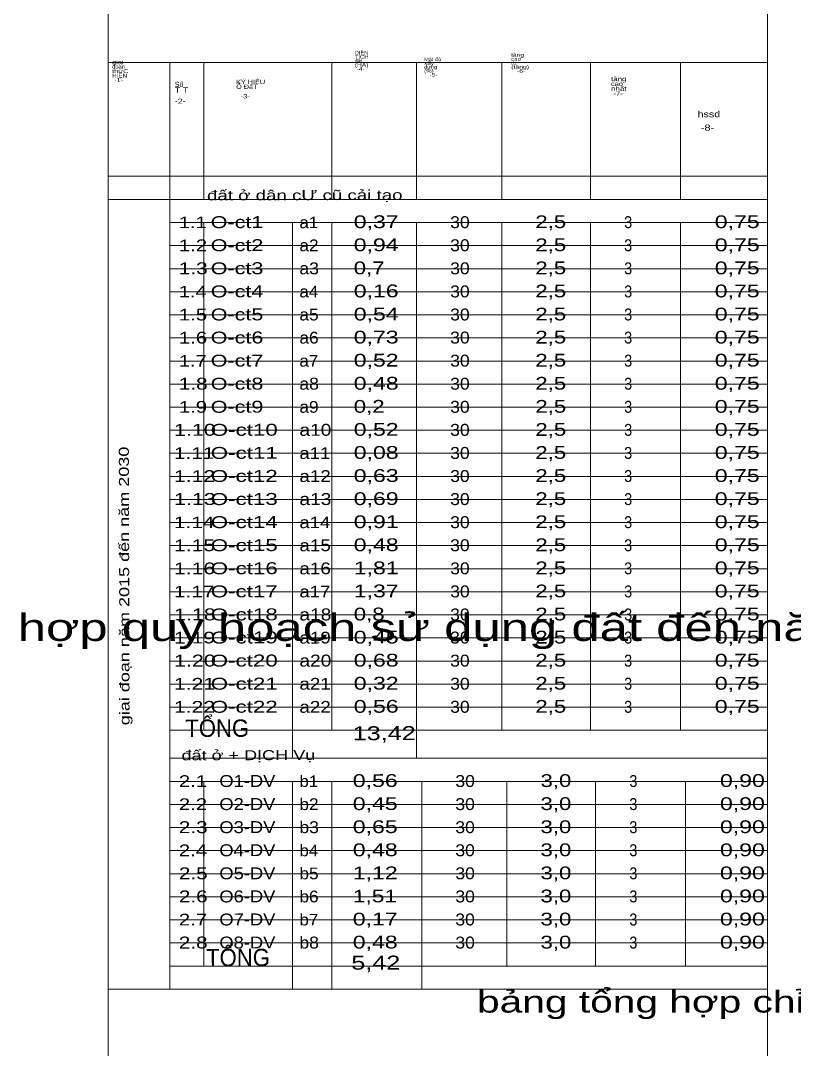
# Model space of a CAD drawing. Header units: metres. Extents: x 532950 to 537618, y 1849954 to 1853119.
# Drawn here: x 536372 to 536878, y 1850706 to 1851379 of the extents above; entities that cross this region are included whole.
import ezdxf

# ---------------------------------------------------------------- set-up
doc = ezdxf.new("R2010")
doc.units = ezdxf.units.M
doc.header["$LTSCALE"] = 3.1
for name, color, linetype, lineweight in [('16', 7, 'Continuous', 13), ('3', 7, 'Continuous', 13), ('58', 7, 'Continuous', 13)]:
    doc.layers.add(name, color=color, linetype=linetype, lineweight=lineweight)

msp = doc.modelspace()

# ---------------------------------------------------------------- linework, layer by layer
at = {"layer": '3'}
for p, q in [((536428.91, 1851421.07), (536428.91, 1851351.4)), ((536860.44, 1851421.07), (536860.44, 1851351.4)), ((536428.91, 1851351.4), (536860.44, 1851351.4)), ((536428.91, 1850745.05), (536428.91, 1851351.4)), ((536860.44, 1850745.05), (536860.44, 1851351.4)), ((536428.91, 1850745.05), (536860.44, 1850745.05)), ((536428.91, 1850676.9), (536428.91, 1850745.05)), ((536860.44, 1850676.9), (536860.44, 1850745.05))]:
    msp.add_line(p, q, dxfattribs=at)
at = {"layer": '58'}
for p, q in [((536469.42, 1851351.4), (536469.42, 1850745.05)), ((536491.63, 1851351.4), (536491.63, 1851261.71)), ((536575.3, 1851351.4), (536575.3, 1851261.71)), ((536630.74, 1851351.4), (536630.74, 1851261.71)), ((536686.44, 1851351.4), (536686.44, 1851261.71)), ((536744.46, 1851351.4), (536744.46, 1851261.71)), ((536803.35, 1851351.4), (536803.35, 1851261.71)), ((536428.91, 1851276.99), (536860.44, 1851276.99)), ((536428.91, 1851261.71), (536860.44, 1851261.71)), ((536469.42, 1851246.61), (536860.44, 1851246.61)), ((536491.63, 1851246.61), (536491.63, 1850914.42)), ((536549.65, 1851246.61), (536549.65, 1850896.04)), ((536575.24, 1851246.61), (536575.24, 1850914.42)), ((536630.74, 1851246.61), (536630.74, 1850896.04)), ((536686.44, 1851246.61), (536686.44, 1850914.42)), ((536744.46, 1851246.61), (536744.46, 1850914.42)), ((536803.35, 1851246.61), (536803.35, 1850914.42)), ((536469.42, 1851231.51), (536860.44, 1851231.51)), ((536469.42, 1851216.41), (536860.44, 1851216.41)), ((536469.42, 1851201.31), (536860.44, 1851201.31)), ((536469.42, 1851186.21), (536860.44, 1851186.21)), ((536469.42, 1851171.11), (536860.44, 1851171.11)), ((536469.42, 1851156.01), (536860.44, 1851156.01)), ((536469.42, 1851140.91), (536860.44, 1851140.91)), ((536469.42, 1851125.81), (536860.44, 1851125.81)), ((536469.42, 1851110.71), (536860.44, 1851110.71)), ((536469.42, 1851095.61), (536860.44, 1851095.61)), ((536469.42, 1851080.51), (536860.44, 1851080.51)), ((536469.42, 1851065.41), (536860.44, 1851065.41)), ((536469.42, 1851050.31), (536860.44, 1851050.31)), ((536469.42, 1851035.21), (536860.44, 1851035.21)), ((536469.42, 1851020.12), (536860.44, 1851020.12)), ((536469.42, 1851005.02), (536860.44, 1851005.02)), ((536469.42, 1850989.92), (536860.44, 1850989.92)), ((536469.42, 1850974.82), (536860.44, 1850974.82)), ((536469.42, 1850959.72), (536860.44, 1850959.72)), ((536469.42, 1850944.62), (536860.44, 1850944.62)), ((536469.42, 1850929.52), (536860.44, 1850929.52)), ((536469.42, 1850914.42), (536860.44, 1850914.42)), ((536469.42, 1850914.42), (536860.44, 1850914.42)), ((536469.42, 1850896.04), (536860.44, 1850896.04)), ((536469.42, 1850880.94), (536860.44, 1850880.94)), ((536491.63, 1850880.94), (536491.63, 1850760.15)), ((536549.65, 1850880.94), (536549.65, 1850745.05)), ((536575.24, 1850880.94), (536575.24, 1850745.05)), ((536634.13, 1850880.94), (536634.13, 1850745.05)), ((536689.82, 1850880.94), (536689.82, 1850760.15)), ((536747.84, 1850880.94), (536747.84, 1850760.15)), ((536806.73, 1850880.94), (536806.73, 1850760.15)), ((536469.42, 1850865.84), (536860.44, 1850865.84)), ((536469.42, 1850850.74), (536860.44, 1850850.74)), ((536469.42, 1850835.65), (536860.44, 1850835.65)), ((536469.42, 1850820.55), (536860.44, 1850820.55)), ((536469.42, 1850805.45), (536860.44, 1850805.45)), ((536469.42, 1850790.35), (536860.44, 1850790.35)), ((536469.42, 1850775.25), (536860.44, 1850775.25)), ((536469.42, 1850760.15), (536860.44, 1850760.15)), ((536469.42, 1850760.15), (536860.44, 1850760.15)), ((536469.42, 1850760.15), (536860.44, 1850760.15))]:
    msp.add_line(p, q, dxfattribs=at)

# ---------------------------------------------------------------- texts
at = {"layer": '16'}
msp.add_text('D', height=0.00612, dxfattribs=at).set_placement((536455.38, 1850893.21))
at = {"layer": '58'}
for s, height, rotation, width, p in [('TÍCH', 2.413, 0.149, 1.2, (536590.31, 1851353.83)), ('DIỆN', 2.413, 0.149, 1.15, (536590.3, 1851356.49)), ('tầng', 2.383, 0.149, 1.35, (536692.66, 1851355.06)), ('đoạn', 2.656, 0.149, 1.05, (536431.59, 1851347.28)), ('giai ', 2.656, 0.149, 1.35, (536431.58, 1851350.2)), ('(HA)', 2.413, 0.149, 1.35, (536590.32, 1851348.52)), ('xây ', 2.29, 0.149, 1.35, (536635.69, 1851349.72)), ('dựng', 2.29, 0.149, 1.2, (536635.7, 1851347.2)), ('Mật độ', 2.29, 0.149, 1.2, (536635.69, 1851352.24)), ('tb', 2.383, 0.149, 1.2, (536692.67, 1851349.82)), ('cao', 2.383, 0.149, 1.25, (536692.67, 1851352.44)), ('(tầng)', 2.383, 0.149, 1.4, (536692.68, 1851347.19)), ('thựC ', 2.656, 0.149, 1.35, (536431.59, 1851344.36)), ('HIỆN', 2.656, 0.149, 1.15, (536431.6, 1851341.44)), (' -4-', 2.413, 0.149, 1.35, (536590.33, 1851345.87)), ('(%)', 2.29, 0.149, 1.3, (536635.71, 1851344.69)), ('   -5-', 2.29, 0.149, 1.4, (536635.71, 1851342.17)), ('   -6-', 2.383, 0.149, 1.4, (536692.69, 1851344.57)), (' -1-', 2.656, 0.149, 1.35, (536431.61, 1851338.51)), ('Ô ĐấT', 2.837, 0.149, 1.25, (536512.71, 1851334.03)), ('KÝ HIỆU', 2.837, 0.149, 1.25, (536512.7, 1851337.15)), ('tầng', 2.869, 0.149, 1.35, (536758, 1851339.09)), ('cao', 2.869, 0.149, 1.25, (536758.01, 1851335.93)), ('T T', 3.336, 0.149, 1.3, (536472.61, 1851331.67)), ('  -3-', 2.837, 0.149, 1.35, (536512.73, 1851327.79)), ('nhất', 2.869, 0.149, 1.35, (536758.02, 1851332.78)), (' -7-', 2.869, 0.149, 1.35, (536758.02, 1851329.62)), ('-2-', 3.336, 0.149, 1.3, (536472.63, 1851324.33)), ('hssd', 4.022, 0.149, 1.3, (536814.62, 1851315.5)), (' -8-', 4.022, 0.149, 1.35, (536814.65, 1851306.65)), ('đất ở dân cƯ cũ cải tạo', 6.534, 0.149, 1.4, (536493.66, 1851261.11)), ('1.1', 7.55, 0.149, 1.3, (536475.22, 1851242.93)), ('O-ct1', 7.806, 0.149, 1.35, (536496.09, 1851242.93)), ('a1', 7.55, 0.149, 1.1, (536554.11, 1851242.93)), ('0,37', 8.358, 0.149, 1.35, (536589.66, 1851242.93)), ('30', 7.806, 0.149, 1.1, (536652.75, 1851242.93)), ('2,5', 8.358, 0.149, 1.3, (536708.45, 1851242.93)), ('3', 7.81, 0.149, 0.9, (536766.6, 1851242.93)), ('0,75', 8.358, 0.149, 1.35, (536825.87, 1851242.93)), ('1.2', 7.671, 0.149, 1.3, (536475.22, 1851227.83)), ('O-ct2', 7.806, 0.149, 1.35, (536496.09, 1851227.83)), ('a2', 7.671, 0.149, 1.1, (536554.11, 1851227.83)), ('0,94', 8.358, 0.149, 1.35, (536589.66, 1851227.83)), ('30', 7.806, 0.149, 1.1, (536652.75, 1851227.83)), ('2,5', 8.358, 0.149, 1.3, (536708.45, 1851227.83)), ('3', 7.81, 0.149, 0.9, (536766.6, 1851227.83)), ('0,75', 8.358, 0.149, 1.35, (536825.87, 1851227.83)), ('1.3', 7.806, 0.149, 1.3, (536475.22, 1851212.73)), ('O-ct3', 7.806, 0.149, 1.35, (536496.09, 1851212.73)), ('a3', 7.806, 0.149, 1.1, (536554.11, 1851212.73)), ('0,7', 8.358, 0.149, 1.3, (536589.66, 1851212.73)), ('30', 7.806, 0.149, 1.1, (536652.75, 1851212.73)), ('2,5', 8.358, 0.149, 1.3, (536708.45, 1851212.73)), ('3', 7.81, 0.149, 0.9, (536766.6, 1851212.73)), ('0,75', 8.358, 0.149, 1.35, (536825.87, 1851212.73)), ('1.4', 7.55, 0.149, 1.3, (536475.22, 1851197.63)), ('O-ct4', 7.806, 0.149, 1.35, (536496.09, 1851197.63)), ('a4', 7.55, 0.149, 1.1, (536554.11, 1851197.63)), ('0,16', 8.358, 0.149, 1.35, (536589.66, 1851197.63)), ('30', 7.806, 0.149, 1.1, (536652.75, 1851197.63)), ('2,5', 8.358, 0.149, 1.3, (536708.45, 1851197.63)), ('3', 7.81, 0.149, 0.9, (536766.6, 1851197.63)), ('0,75', 8.358, 0.149, 1.35, (536825.87, 1851197.63)), ('1.5', 7.686, 0.149, 1.3, (536475.22, 1851182.53)), ('O-ct5', 7.806, 0.149, 1.35, (536496.09, 1851182.53)), ('a5', 7.686, 0.149, 1.1, (536554.11, 1851182.53)), ('0,54', 8.358, 0.149, 1.35, (536589.66, 1851182.53)), ('30', 7.806, 0.149, 1.1, (536652.75, 1851182.53)), ('2,5', 8.358, 0.149, 1.3, (536708.45, 1851182.53)), ('3', 7.81, 0.149, 0.9, (536766.6, 1851182.53)), ('0,75', 8.358, 0.149, 1.35, (536825.87, 1851182.53)), ('1.6', 7.686, 0.149, 1.3, (536475.22, 1851167.43)), ('O-ct6', 7.806, 0.149, 1.35, (536496.09, 1851167.43)), ('a6', 7.686, 0.149, 1.1, (536554.11, 1851167.43)), ('0,73', 8.358, 0.149, 1.35, (536589.66, 1851167.43)), ('30', 7.806, 0.149, 1.1, (536652.75, 1851167.43)), ('2,5', 8.358, 0.149, 1.3, (536708.45, 1851167.43)), ('3', 7.81, 0.149, 0.9, (536766.6, 1851167.43)), ('0,75', 8.358, 0.149, 1.35, (536825.87, 1851167.43)), ('1.7', 7.55, 0.149, 1.3, (536475.22, 1851152.33)), ('O-ct7', 7.806, 0.149, 1.35, (536496.09, 1851152.33)), ('a7', 7.55, 0.149, 1.1, (536554.11, 1851152.33)), ('0,52', 8.358, 0.149, 1.35, (536589.66, 1851152.33)), ('30', 7.806, 0.149, 1.1, (536652.75, 1851152.33)), ('2,5', 8.358, 0.149, 1.3, (536708.45, 1851152.33)), ('3', 7.81, 0.149, 0.9, (536766.6, 1851152.33)), ('0,75', 8.358, 0.149, 1.35, (536825.87, 1851152.33)), ('1.8', 7.806, 0.149, 1.3, (536475.22, 1851137.23)), ('O-ct8', 7.806, 0.149, 1.35, (536496.09, 1851137.23)), ('a8', 7.806, 0.149, 1.1, (536554.11, 1851137.23)), ('0,48', 8.358, 0.149, 1.35, (536589.66, 1851137.23)), ('30', 7.806, 0.149, 1.1, (536652.75, 1851137.23)), ('2,5', 8.358, 0.149, 1.3, (536708.45, 1851137.23)), ('3', 7.81, 0.149, 0.9, (536766.6, 1851137.23)), ('0,75', 8.358, 0.149, 1.35, (536825.87, 1851137.23)), ('1.9', 7.671, 0.149, 1.3, (536475.22, 1851122.13)), ('O-ct9', 7.806, 0.149, 1.35, (536496.09, 1851122.13)), ('a9', 7.671, 0.149, 1.1, (536554.11, 1851122.13)), ('0,2', 8.358, 0.149, 1.3, (536589.66, 1851122.13)), ('30', 7.806, 0.149, 1.1, (536652.75, 1851122.13)), ('2,5', 8.358, 0.149, 1.3, (536708.45, 1851122.13)), ('3', 7.81, 0.149, 0.9, (536766.6, 1851122.13)), ('0,75', 8.358, 0.149, 1.35, (536825.87, 1851122.13)), ('1.10', 7.806, 0.149, 1.35, (536472.01, 1851107.03)), ('O-ct10', 7.806, 0.149, 1.4, (536496.09, 1851107.03)), ('a10', 7.806, 0.149, 1.2, (536554.11, 1851107.03)), ('0,52', 8.358, 0.149, 1.35, (536589.66, 1851107.03)), ('30', 7.806, 0.149, 1.1, (536652.75, 1851107.03)), ('2,5', 8.358, 0.149, 1.3, (536708.45, 1851107.03)), ('3', 7.81, 0.149, 0.9, (536766.6, 1851107.03)), ('0,75', 8.358, 0.149, 1.35, (536825.87, 1851107.03)), ('0,08', 8.358, 0.149, 1.35, (536589.66, 1851091.94)), ('giai đoạn năm 2015 đến năm 2030', 6.534, 90.149, 1.35, (536442.98, 1850917.67)), ('1.11', 7.55, 0.149, 1.35, (536472.01, 1851091.94)), ('O-ct11', 7.806, 0.149, 1.4, (536496.09, 1851091.94)), ('a11', 7.55, 0.149, 1.2, (536554.11, 1851091.94)), ('30', 7.806, 0.149, 1.1, (536652.75, 1851091.94)), ('2,5', 8.358, 0.149, 1.3, (536708.45, 1851091.94)), ('3', 7.81, 0.149, 0.9, (536766.6, 1851091.94)), ('0,75', 8.358, 0.149, 1.35, (536825.87, 1851091.94)), ('1.12', 7.671, 0.149, 1.35, (536472.01, 1851076.84)), ('O-ct12', 7.806, 0.149, 1.4, (536496.09, 1851076.84)), ('a12', 7.671, 0.149, 1.2, (536554.11, 1851076.84)), ('0,63', 8.358, 0.149, 1.35, (536589.66, 1851076.84)), ('30', 7.806, 0.149, 1.1, (536652.75, 1851076.84)), ('2,5', 8.358, 0.149, 1.3, (536708.45, 1851076.84)), ('3', 7.81, 0.149, 0.9, (536766.6, 1851076.84)), ('0,75', 8.358, 0.149, 1.35, (536825.87, 1851076.84)), ('1.13', 7.806, 0.149, 1.35, (536472.01, 1851061.74)), ('O-ct13', 7.806, 0.149, 1.4, (536496.09, 1851061.74)), ('a13', 7.806, 0.149, 1.2, (536554.11, 1851061.74)), ('0,69', 8.358, 0.149, 1.35, (536589.66, 1851061.74)), ('30', 7.806, 0.149, 1.1, (536652.75, 1851061.74)), ('2,5', 8.358, 0.149, 1.3, (536708.45, 1851061.74)), ('3', 7.81, 0.149, 0.9, (536766.6, 1851061.74)), ('0,75', 8.358, 0.149, 1.35, (536825.87, 1851061.74)), ('1.14', 7.55, 0.149, 1.35, (536472.01, 1851046.64)), ('O-ct14', 7.806, 0.149, 1.4, (536496.09, 1851046.64)), ('a14', 7.55, 0.149, 1.2, (536554.11, 1851046.64)), ('0,91', 8.358, 0.149, 1.35, (536589.66, 1851046.64)), ('30', 7.806, 0.149, 1.1, (536652.75, 1851046.64)), ('2,5', 8.358, 0.149, 1.3, (536708.45, 1851046.64)), ('3', 7.81, 0.149, 0.9, (536766.6, 1851046.64)), ('0,75', 8.358, 0.149, 1.35, (536825.87, 1851046.64)), ('0,48', 8.358, 0.149, 1.35, (536589.66, 1851031.54)), ('2,5', 8.358, 0.149, 1.3, (536708.45, 1851031.54)), ('0,75', 8.358, 0.149, 1.35, (536825.87, 1851031.54)), ('1.15', 7.686, 0.149, 1.35, (536472.01, 1851031.54)), ('O-ct15', 7.806, 0.149, 1.4, (536496.09, 1851031.54)), ('a15', 7.686, 0.149, 1.2, (536554.11, 1851031.54)), ('30', 7.806, 0.149, 1.1, (536652.75, 1851031.54)), ('3', 7.81, 0.149, 0.9, (536766.6, 1851031.54)), ('1.16', 7.686, 0.149, 1.35, (536472.01, 1851016.44)), ('O-ct16', 7.806, 0.149, 1.4, (536496.09, 1851016.44)), ('a16', 7.686, 0.149, 1.2, (536554.11, 1851016.44)), ('1,81', 8.358, 0.149, 1.35, (536589.66, 1851016.44)), ('30', 7.806, 0.149, 1.1, (536652.75, 1851016.44)), ('2,5', 8.358, 0.149, 1.3, (536708.45, 1851016.44)), ('3', 7.81, 0.149, 0.9, (536766.6, 1851016.44)), ('0,75', 8.358, 0.149, 1.35, (536825.87, 1851016.44)), ('1.17', 7.55, 0.149, 1.35, (536472.01, 1851001.34)), ('O-ct17', 7.806, 0.149, 1.4, (536496.09, 1851001.34)), ('a17', 7.55, 0.149, 1.2, (536554.11, 1851001.34)), ('1,37', 8.358, 0.149, 1.35, (536589.66, 1851001.34)), ('30', 7.806, 0.149, 1.1, (536652.75, 1851001.34)), ('2,5', 8.358, 0.149, 1.3, (536708.45, 1851001.34)), ('3', 7.81, 0.149, 0.9, (536766.6, 1851001.34)), ('0,75', 8.358, 0.149, 1.35, (536825.87, 1851001.34)), ('1.18', 7.806, 0.149, 1.35, (536472.01, 1850986.24)), ('O-ct18', 7.806, 0.149, 1.4, (536496.09, 1850986.24)), ('a18', 7.806, 0.149, 1.2, (536554.11, 1850986.24)), ('0,8', 8.358, 0.149, 1.3, (536589.66, 1850986.24)), ('30', 7.806, 0.149, 1.1, (536652.75, 1850986.24)), ('2,5', 8.358, 0.149, 1.3, (536708.45, 1850986.24)), ('3', 7.81, 0.149, 0.9, (536766.6, 1850986.24)), ('0,75', 8.358, 0.149, 1.35, (536825.87, 1850986.24)), ('0,45', 8.358, 0.149, 1.35, (536589.66, 1850971.14)), ('2,5', 8.358, 0.149, 1.3, (536708.45, 1850971.14)), ('0,75', 8.358, 0.149, 1.35, (536825.87, 1850971.14)), ('1.19', 7.671, 0.149, 1.35, (536472.01, 1850971.14)), ('O-ct19', 7.806, 0.149, 1.4, (536496.09, 1850971.14)), ('a19', 7.671, 0.149, 1.2, (536554.11, 1850971.14)), ('30', 7.806, 0.149, 1.1, (536652.75, 1850971.14)), ('3', 7.81, 0.149, 0.9, (536766.6, 1850971.14)), ('1.20', 7.806, 0.149, 1.35, (536472.01, 1850956.04)), ('O-ct20', 7.806, 0.149, 1.4, (536496.09, 1850956.04)), ('a20', 7.806, 0.149, 1.2, (536554.11, 1850956.04)), ('0,68', 8.358, 0.149, 1.35, (536589.66, 1850956.04)), ('30', 7.806, 0.149, 1.1, (536652.75, 1850956.04)), ('2,5', 8.358, 0.149, 1.3, (536708.45, 1850956.04)), ('3', 7.81, 0.149, 0.9, (536766.6, 1850956.04)), ('0,75', 8.358, 0.149, 1.35, (536825.87, 1850956.04)), ('1.21', 7.671, 0.149, 1.35, (536472.01, 1850940.94)), ('O-ct21', 7.806, 0.149, 1.4, (536496.09, 1850940.94)), ('a21', 7.671, 0.149, 1.2, (536554.11, 1850940.94)), ('0,32', 8.358, 0.149, 1.35, (536589.66, 1850940.94)), ('30', 7.806, 0.149, 1.1, (536652.75, 1850940.94)), ('2,5', 8.358, 0.149, 1.3, (536708.45, 1850940.94)), ('3', 7.81, 0.149, 0.9, (536766.6, 1850940.94)), ('0,75', 8.358, 0.149, 1.35, (536825.87, 1850940.94)), ('1.22', 7.671, 0.149, 1.35, (536472.01, 1850925.84)), ('O-ct22', 7.806, 0.149, 1.4, (536496.09, 1850925.84)), ('a22', 7.671, 0.149, 1.2, (536554.11, 1850925.84)), ('0,56', 8.358, 0.149, 1.35, (536589.66, 1850925.84)), ('30', 7.806, 0.149, 1.1, (536652.75, 1850925.84)), ('2,5', 8.358, 0.149, 1.3, (536708.45, 1850925.84)), ('3', 7.81, 0.149, 0.9, (536766.6, 1850925.84)), ('0,75', 8.358, 0.149, 1.35, (536825.87, 1850925.84)), ('TỔNG', 11.37, 0.149, 0.95, (536479.5, 1850910.02)), ('13,42', 9.128, 0.149, 1.35, (536589.01, 1850907.88)), ('đất ở + DỊCH Vụ', 6.546, 0.149, 1.35, (536476.97, 1850894.71)), ('2.1', 7.671, 0.149, 1.3, (536475.22, 1850877.27)), ('O1-DV', 7.806, 0.149, 1.15, (536501.73, 1850877.27)), ('b1', 7.55, 0.149, 1.1, (536554.11, 1850877.27)), ('0,56', 8.358, 0.149, 1.35, (536589.04, 1850877.27)), ('30', 7.806, 0.149, 1.1, (536656.13, 1850877.27)), ('3,0', 8.358, 0.149, 1.3, (536711.83, 1850877.27)), ('3', 7.81, 0.149, 0.9, (536769.99, 1850877.27)), ('0,90', 8.358, 0.149, 1.35, (536829.26, 1850877.27)), ('2.2', 7.671, 0.149, 1.3, (536475.22, 1850862.17)), ('O2-DV', 7.806, 0.149, 1.15, (536501.73, 1850862.17)), ('b2', 7.671, 0.149, 1.1, (536554.11, 1850862.17)), ('0,45', 8.358, 0.149, 1.35, (536589.04, 1850862.17)), ('30', 7.806, 0.149, 1.1, (536656.13, 1850862.17)), ('3,0', 8.358, 0.149, 1.3, (536711.83, 1850862.17)), ('3', 7.81, 0.149, 0.9, (536769.99, 1850862.17)), ('0,90', 8.358, 0.149, 1.35, (536829.26, 1850862.17)), ('2.3', 7.806, 0.149, 1.3, (536475.22, 1850847.07)), ('O3-DV', 7.806, 0.149, 1.15, (536501.73, 1850847.07)), ('b3', 7.806, 0.149, 1.1, (536554.11, 1850847.07)), ('0,65', 8.358, 0.149, 1.35, (536589.04, 1850847.07)), ('30', 7.806, 0.149, 1.1, (536656.13, 1850847.07)), ('3,0', 8.358, 0.149, 1.3, (536711.83, 1850847.07)), ('3', 7.81, 0.149, 0.9, (536769.99, 1850847.07)), ('0,90', 8.358, 0.149, 1.35, (536829.26, 1850847.07)), ('2.4', 7.671, 0.149, 1.3, (536475.22, 1850831.97)), ('O4-DV', 7.806, 0.149, 1.15, (536501.73, 1850831.97)), ('b4', 7.55, 0.149, 1.1, (536554.11, 1850831.97)), ('0,48', 8.358, 0.149, 1.35, (536589.04, 1850831.97)), ('30', 7.806, 0.149, 1.1, (536656.13, 1850831.97)), ('3,0', 8.358, 0.149, 1.3, (536711.83, 1850831.97)), ('3', 7.81, 0.149, 0.9, (536769.99, 1850831.97)), ('0,90', 8.358, 0.149, 1.35, (536829.26, 1850831.97)), ('2.5', 7.806, 0.149, 1.3, (536475.22, 1850816.87)), ('O5-DV', 7.806, 0.149, 1.15, (536501.73, 1850816.87)), ('b5', 7.686, 0.149, 1.1, (536554.11, 1850816.87)), ('1,12', 8.358, 0.149, 1.35, (536589.04, 1850816.87)), ('30', 7.806, 0.149, 1.1, (536656.13, 1850816.87)), ('3,0', 8.358, 0.149, 1.3, (536711.83, 1850816.87)), ('3', 7.81, 0.149, 0.9, (536769.99, 1850816.87)), ('0,90', 8.358, 0.149, 1.35, (536829.26, 1850816.87)), ('2.6', 7.806, 0.149, 1.3, (536475.22, 1850801.77)), ('O6-DV', 7.806, 0.149, 1.15, (536501.73, 1850801.77)), ('b6', 7.686, 0.149, 1.1, (536554.11, 1850801.77)), ('1,51', 8.237, 0.149, 1.35, (536589.04, 1850801.77)), ('30', 7.806, 0.149, 1.1, (536656.13, 1850801.77)), ('3,0', 8.358, 0.149, 1.3, (536711.83, 1850801.77)), ('3', 7.81, 0.149, 0.9, (536769.99, 1850801.77)), ('0,90', 8.358, 0.149, 1.35, (536829.26, 1850801.77)), ('2.7', 7.671, 0.149, 1.3, (536475.22, 1850786.67)), ('O7-DV', 7.806, 0.149, 1.15, (536501.73, 1850786.67)), ('b7', 7.55, 0.149, 1.1, (536554.11, 1850786.67)), ('0,17', 8.358, 0.149, 1.35, (536589.04, 1850786.67)), ('30', 7.806, 0.149, 1.1, (536656.13, 1850786.67)), ('3,0', 8.358, 0.149, 1.3, (536711.83, 1850786.67)), ('3', 7.81, 0.149, 0.9, (536769.99, 1850786.67)), ('0,90', 8.358, 0.149, 1.35, (536829.26, 1850786.67)), ('2.8', 7.806, 0.149, 1.3, (536475.22, 1850771.57)), ('O8-DV', 7.806, 0.149, 1.15, (536501.73, 1850771.57)), ('b8', 7.806, 0.149, 1.1, (536554.11, 1850771.57)), ('0,48', 8.358, 0.149, 1.35, (536589.04, 1850771.57)), ('30', 7.806, 0.149, 1.1, (536656.13, 1850771.57)), ('3,0', 8.358, 0.149, 1.3, (536711.83, 1850771.57)), ('3', 7.81, 0.149, 0.9, (536769.99, 1850771.57)), ('0,90', 8.358, 0.149, 1.35, (536829.26, 1850771.57)), ('TỔNG', 11.37, 0.149, 0.95, (536493.08, 1850759.96)), ('5,42', 9.128, 0.149, 1.35, (536588.06, 1850757.76))]:
    msp.add_text(s, height=height, rotation=rotation, dxfattribs=dict(at, width=width)).set_placement(p)
for s, height, p in [('đất', 2.413, (536590.31, 1851351.18)), ('Số', 3.336, (536472.6, 1851335.33))]:
    msp.add_text(s, height=height, rotation=0.149, dxfattribs=at).set_placement(p)
at = {"layer": '58', "width": 1.4}
for s, height, p in [('   bảng tổng hợp quy hoạch sử dụng đất đến năm 2035', 17.77, (536184.85, 1850972.84)), ('   bảng tổng hợp chỉ tiêu sử dụng đất XÂY DỰNG NHÀ ở', 14.22, (536648.11, 1850729.68))]:
    msp.add_text(s, height=height, dxfattribs=at).set_placement(p)

doc.saveas('drawing.dxf')
